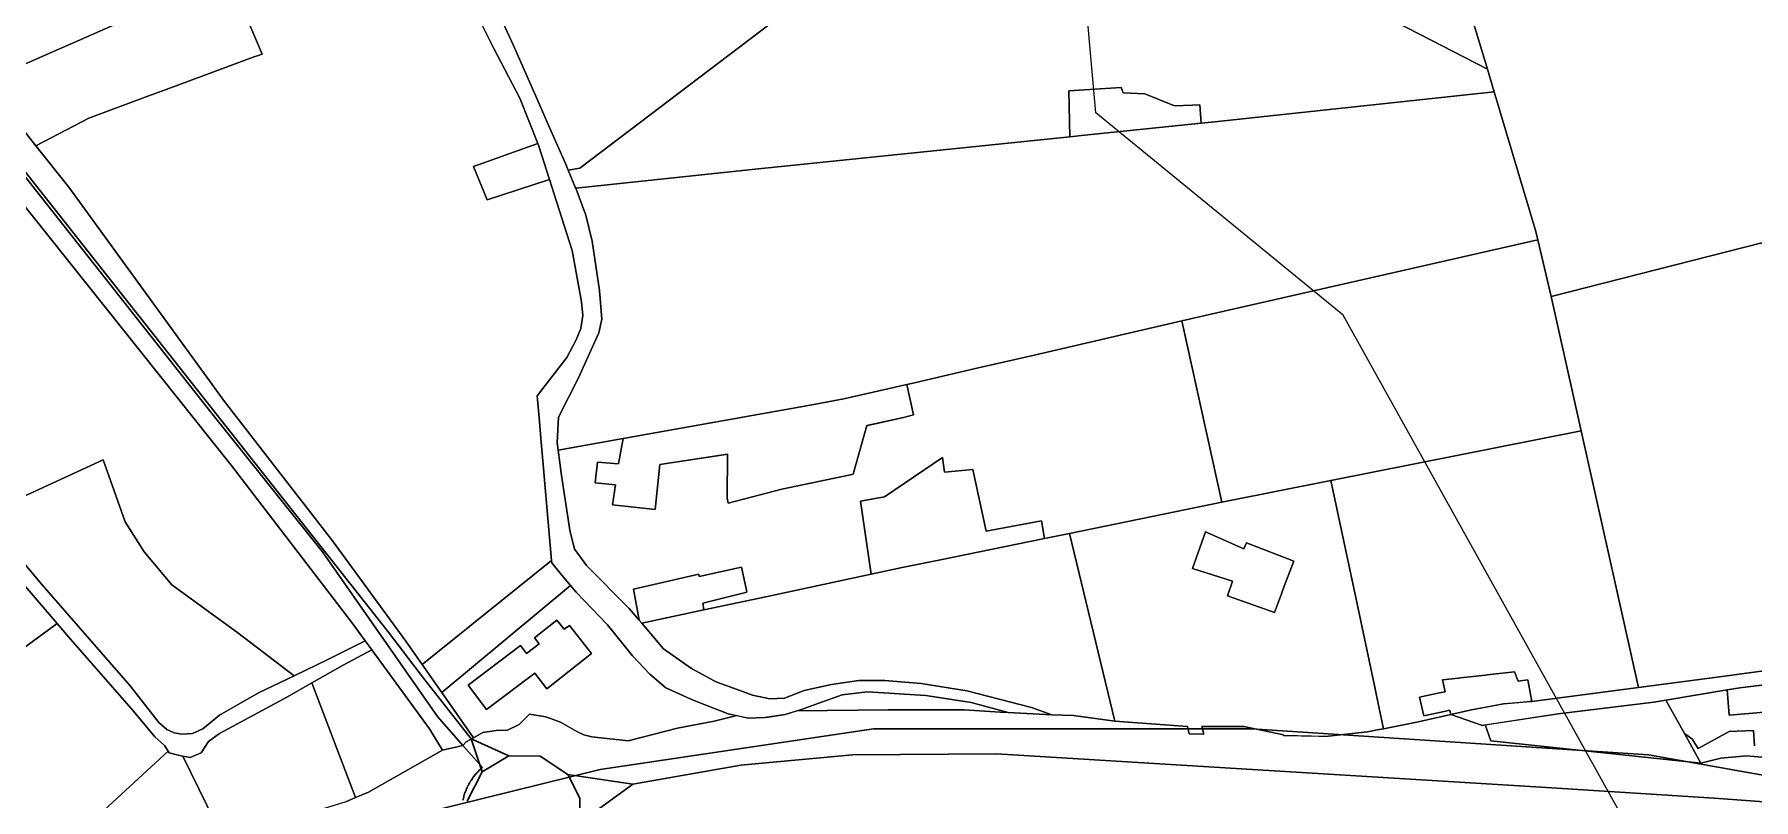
# Model space of a CAD drawing. Header units: metres. Extents: x 3 to 1027712, y 40 to 4430649.
# Drawn here: x 511066 to 511568, y 4410692 to 4410915 of the extents above; entities that cross this region are included whole.
import ezdxf

# ---------------------------------------------------------------- set-up
doc = ezdxf.new("R2010")
doc.units = ezdxf.units.M
doc.header["$MEASUREMENT"] = 0
doc.layers.add('A.ES.SDGC.CP.07003.cadastralparcel — CadastralParcel', color=1, linetype='Continuous')
doc.layers.add('Carreteras_5_km', color=2, linetype='Continuous', lineweight=30)
doc.layers.add('Tuberias_distribucion_agua_ABAQUA', color=5, linetype='Continuous', lineweight=30)
doc.layers.add('Zonas_Interes_Minero_5_km', color=7, linetype='Continuous', lineweight=9, true_color=0xc0fac1)

msp = doc.modelspace()

# ---------------------------------------------------------------- linework, layer by layer
at = {"layer": 'A.ES.SDGC.CP.07003.cadastralparcel — CadastralParcel', "color": 7, "linetype": 'Continuous', "flags": 128}
for points in [[(511021.09, 4411045.68), (511081.13, 4411092.75), (511114.88, 4411117.63), (511118.67, 4411116.22), (511124.45, 4411112.89), (511128.44, 4411109.34), (511133.33, 4411103.13), (511140.7, 4411088.82), (511144.7, 4411079.72), (511149.14, 4411067.74), (511153.48, 4411054.24), (511153.48, 4411054.24), (511155.35, 4411048.44), (511164.26, 4411017.46), (511174.7, 4410979.74), (511176.72, 4410972.62), (511177.78, 4410968.88), (511181.16, 4410956.98), (511181.9, 4410954.6), (511175.88, 4410953), (511130.69, 4410937.36), (511120.18, 4410931.89), (511051.62, 4410901.63)], [(511486.46, 4410918.47), (511490.37, 4410905.31), (511417.41, 4410942.97)], [(511193.59, 4410924.58), (511200.25, 4410911.27), (511207.8, 4410896.85), (511213.04, 4410883.6), (511194.33, 4410876.87), (511198.26, 4410867.07), (511216.47, 4410873.01), (511217.82, 4410868.77), (511223.15, 4410852.35), (511225.82, 4410837.26), (511226.26, 4410833.27), (511225.6, 4410829.49), (511224.26, 4410826.17), (511221.6, 4410821.06), (511212.91, 4410809.83), (511213.55, 4410802.39), (511213.99, 4410797.34), (511214.55, 4410790.88), (511217.06, 4410761.78), (511179.31, 4410731.37), (511174.54, 4410738.19), (511153.16, 4410767.44), (511121.58, 4410808.19), (511080.01, 4410865.49), (511076.11, 4410870.85), (511066.51, 4410882.92), (511081.98, 4410891), (511099.17, 4410897.35), (511104.51, 4410899.32), (511130, 4410908.74), (511132.57, 4410909.69), (511132.57, 4410909.69), (511122.62, 4410933.16)], [(511199.95, 4410925.26), (511206, 4410912.24), (511206.71, 4410910.6), (511213.55, 4410894.93), (511216.13, 4410889.08), (511221.14, 4410877.7), (511221.93, 4410875.82), (511223.14, 4410872.94), (511224.03, 4410870.82), (511224.14, 4410870.52), (511227.14, 4410862.61), (511228.91, 4410855.07), (511231.13, 4410840.64), (511231.8, 4410832.21), (511230.91, 4410828.22), (511224.92, 4410815.13), (511219.14, 4410803.64), (511218.69, 4410796.1), (511218.99, 4410793.97), (511220.02, 4410786.56), (511222.47, 4410770.58), (511223.8, 4410765.04), (511224.44, 4410764.16), (511227.25, 4410760.29), (511227.35, 4410760.16), (511239.79, 4410747.73), (511242.69, 4410744.31), (511243.46, 4410743.41), (511249.78, 4410735.97), (511257.99, 4410730.2), (511264.59, 4410726.6), (511265.32, 4410726.21), (511271.25, 4410724.07), (511275.75, 4410722.44), (511280.86, 4410721.33), (511285.08, 4410721.55), (511290.85, 4410723.77), (511298.84, 4410725.54), (511306.84, 4410726.65), (511314.39, 4410726.65), (511325.04, 4410725.77), (511338.33, 4410723.64), (511357.2, 4410718.76), (511363.14, 4410716.63), (511350.43, 4410717.32), (511350.43, 4410717.32), (511339.67, 4410720.27), (511326.35, 4410722.26), (511309.33, 4410723.41), (511302, 4410722.52), (511295.11, 4410720.08), (511289.78, 4410718.09), (511285.34, 4410716.76), (511279.35, 4410715.87), (511274.46, 4410715.65), (511268.69, 4410716.98), (511258.48, 4410720.97), (511250.48, 4410724.52), (511245.83, 4410728.51), (511240.72, 4410733.84), (511233.39, 4410742.94), (511224.29, 4410752.48), (511222.61, 4410754.48), (511219.64, 4410758.02), (511217.13, 4410761.02), (511217.06, 4410761.78), (511214.55, 4410790.88), (511213.99, 4410797.34), (511213.55, 4410802.39), (511212.91, 4410809.83), (511221.6, 4410821.06), (511224.26, 4410826.17), (511225.6, 4410829.49), (511226.26, 4410833.27), (511225.82, 4410837.26), (511223.15, 4410852.35), (511217.82, 4410868.77), (511216.47, 4410873.01), (511213.38, 4410882.74), (511213.04, 4410883.6), (511207.8, 4410896.85), (511200.25, 4410911.27), (511193.59, 4410924.58)], [(511055.35, 4410896.94), (511066.51, 4410882.92), (511076.11, 4410870.85), (511080.01, 4410865.49), (511121.58, 4410808.19), (511153.16, 4410767.44), (511174.54, 4410738.19), (511179.31, 4410731.37), (511182.07, 4410727.43), (511185.02, 4410723.21), (511194.29, 4410709.97), (511192.2, 4410708.79), (511191.22, 4410707.71), (511183.76, 4410716.12), (511178.12, 4410724.21), (511167.97, 4410738.76), (511150.16, 4410764.29), (511117.59, 4410805.05), (511039.84, 4410903.61)], [(511039.84, 4410903.61), (511117.59, 4410805.05), (511150.16, 4410764.29), (511167.97, 4410738.76), (511178.12, 4410724.21), (511183.76, 4410716.12), (511191.22, 4410707.71), (511185.25, 4410706.34), (511181.45, 4410712.55), (511164.63, 4410735.59), (511163.83, 4410736.69), (511162.68, 4410738.26), (511159.02, 4410743.28), (511123.5, 4410789.62), (511054.64, 4410875.95)], [(511054.64, 4410875.95), (511123.5, 4410789.62), (511159.02, 4410743.28), (511162.68, 4410738.26), (511151.81, 4410732.84), (511141.95, 4410728.09), (511125.47, 4410740.58), (511106.2, 4410754.62), (511098.17, 4410764.25), (511092.55, 4410773.08), (511086.12, 4410791.13), (511051.17, 4410775.12)], [(511051.17, 4410775.12), (511067.7, 4410755.43), (511094.03, 4410725.16), (511102.42, 4410714.45), (511104.75, 4410712.36), (511106.84, 4410711.42), (511109.17, 4410710.96), (511112.2, 4410711.19), (511115.23, 4410712.59), (511120.13, 4410716.55), (511131.54, 4410723.07), (511141.95, 4410728.09), (511151.81, 4410732.84), (511162.68, 4410738.26), (511163.83, 4410736.69), (511164.63, 4410735.59), (511156.26, 4410731.2), (511147.11, 4410725.97), (511139.95, 4410721.88), (511120.15, 4410711.17), (511116.89, 4410708.85), (511114.79, 4410705.59), (511111.53, 4410704.19), (511109.45, 4410704.61), (511108.03, 4410704.89), (511105.47, 4410705.59), (511105.14, 4410706.08), (511104.07, 4410707.68), (511101.27, 4410710.24), (511094.98, 4410717.69), (511076.06, 4410739.42), (511072.71, 4410743.3), (511054.39, 4410764.56)], [(511582.52, 4410726.74), (511564.09, 4410724.53), (511560.44, 4410723.91), (511542.48, 4410720.89), (511539, 4410720.31), (511511.02, 4410716.98), (511488.93, 4410713.56), (511479.73, 4410716.75), (511485.77, 4410718.09), (511495.09, 4410719.87), (511502.86, 4410720.53), (511503.31, 4410720.59), (511534.47, 4410724.66), (511558.98, 4410727.86), (511575.41, 4410730.08)], [(511572.5, 4410717.56), (511561, 4410716.55), (511560.44, 4410723.91), (511564.09, 4410724.53), (511582.52, 4410726.74)], [(511568.42, 4410707.55), (511568.06, 4410712.05), (511561.01, 4410711.74), (511551.94, 4410706.8), (511550.41, 4410709.29), (511550.33, 4410709.42), (511547.91, 4410711.17), (511547.91, 4410711.17), (511542.48, 4410720.89), (511560.44, 4410723.91), (511561, 4410716.55), (511572.5, 4410717.56)], [(511191.2, 4410691.71), (511191.27, 4410692.02), (511191.35, 4410692.32), (511191.43, 4410692.63), (511191.52, 4410692.93), (511191.61, 4410693.23), (511191.71, 4410693.53), (511191.81, 4410693.83), (511191.92, 4410694.13), (511192.04, 4410694.42), (511192.16, 4410694.71), (511192.28, 4410695), (511192.41, 4410695.29), (511192.54, 4410695.57), (511192.68, 4410695.86), (511192.83, 4410696.14), (511192.98, 4410696.41), (511193.13, 4410696.69), (511193.45, 4410697.23), (511193.62, 4410697.5), (511193.79, 4410697.76), (511193.97, 4410698.02), (511194.15, 4410698.28), (511194.34, 4410698.53), (511194.72, 4410699.03), (511194.92, 4410699.28), (511195.13, 4410699.52), (511195.34, 4410699.75), (511195.55, 4410699.99), (511195.76, 4410700.22), (511195.98, 4410700.44), (511196.21, 4410700.66), (511196.67, 4410701.1), (511196.9, 4410701.31), (511191.22, 4410707.71), (511192.2, 4410708.79), (511194.29, 4410709.97), (511197.07, 4410711.53), (511201.63, 4410712.13), (511204.01, 4410712.06), (511207.63, 4410713.8), (511210.68, 4410716.85), (511215.41, 4410716.06), (511219.75, 4410714.55), (511224.43, 4410711.77), (511225.1, 4410711.46), (511226.55, 4410710.8), (511228.85, 4410710.18), (511239.51, 4410709.07), (511253.88, 4410712.79), (511264.58, 4410714.78), (511271.18, 4410716.41), (511274.46, 4410715.65), (511279.35, 4410715.87), (511280.31, 4410716.01), (511285.34, 4410716.76), (511288.74, 4410717.78), (511315.43, 4410718.13), (511337.63, 4410718.11), (511348.19, 4410717.43), (511350.43, 4410717.32), (511363.14, 4410716.63), (511369.54, 4410716.41), (511381.56, 4410714.82), (511402.8, 4410713.28), (511403.29, 4410711.11), (511407.55, 4410711.03), (511407.03, 4410713.23), (511419.28, 4410713.2), (511430.79, 4410710.78), (511430.84, 4410710.57), (511441.2, 4410710.37), (511443.13, 4410710.33), (511455.35, 4410711.66), (511456.82, 4410711.95), (511458.21, 4410712.23), (511460.05, 4410712.6), (511469.78, 4410714.54), (511479.73, 4410716.75), (511488.93, 4410713.56), (511489.7, 4410713.68), (511491.42, 4410709.09), (511552.75, 4410702.53), (511558.57, 4410704.02), (511566.03, 4410704.63), (511574.95, 4410703.94)], [(511574.95, 4410703.94), (511566.03, 4410704.63), (511558.57, 4410704.02), (511552.75, 4410702.53), (511547.91, 4410711.17), (511547.91, 4410711.17), (511550.33, 4410709.42), (511550.41, 4410709.29), (511551.94, 4410706.8), (511561.01, 4410711.74), (511568.06, 4410712.05), (511568.42, 4410707.55)], [(511157.04, 4410691.28), (511159.87, 4410692.5), (511163.59, 4410694.1), (511185.25, 4410706.34), (511191.22, 4410707.71), (511196.9, 4410701.31), (511196.67, 4410701.1), (511196.21, 4410700.66), (511195.98, 4410700.44), (511195.76, 4410700.22), (511195.55, 4410699.99), (511195.34, 4410699.75), (511195.13, 4410699.52), (511194.92, 4410699.28), (511194.72, 4410699.03), (511194.34, 4410698.53), (511194.15, 4410698.28), (511193.97, 4410698.02), (511193.79, 4410697.76), (511193.62, 4410697.5), (511193.45, 4410697.23), (511193.13, 4410696.69), (511192.98, 4410696.41), (511192.83, 4410696.14), (511192.68, 4410695.86), (511192.54, 4410695.57), (511192.41, 4410695.29), (511192.28, 4410695), (511192.16, 4410694.71), (511192.04, 4410694.42), (511191.92, 4410694.13), (511191.81, 4410693.83), (511191.71, 4410693.53), (511191.61, 4410693.23), (511191.52, 4410692.93), (511191.43, 4410692.63), (511191.35, 4410692.32), (511191.27, 4410692.02), (511191.2, 4410691.71)]]:
    msp.add_lwpolyline(points, dxfattribs=at)
for points in [[(511206, 4410912.24), (511199.95, 4410925.26), (511207.64, 4410930.22), (511217.9, 4410936.83), (511222.79, 4410939.98), (511247.47, 4410956.82), (511264.99, 4410967.59), (511290.36, 4410984.6), (511301.42, 4410993.93), (511308.82, 4411000.75), (511310.01, 4411000.11), (511355.9, 4410975.46), (511225.37, 4410876.33), (511221.93, 4410875.82), (511221.14, 4410877.7), (511216.13, 4410889.08), (511213.55, 4410894.93), (511206.71, 4410910.6), (511206, 4410912.24)], [(511223.14, 4410872.94), (511221.93, 4410875.82), (511225.37, 4410876.33), (511355.9, 4410975.46), (511369.79, 4410968), (511405.25, 4410949.36), (511417.41, 4410942.97), (511490.37, 4410905.31), (511492.36, 4410898.63), (511409.83, 4410889.83), (511406.81, 4410889.52), (511406.36, 4410894.82), (511404.2, 4410894.73), (511399.02, 4410894.52), (511390.38, 4410898.06), (511383.99, 4410898.34), (511383.43, 4410899.9), (511368.12, 4410898.91), (511368.42, 4410885.55), (511276.52, 4410876.09), (511224.14, 4410870.52), (511224.03, 4410870.82), (511223.14, 4410872.94)], [(511490.37, 4410905.31), (511486.46, 4410918.47), (511572.05, 4410944.22), (511602.66, 4410862.71), (511570.47, 4410854.51), (511508.98, 4410838.83), (511505.06, 4410855.46), (511504.5, 4410857.81), (511492.36, 4410898.63), (511490.37, 4410905.31)], [(511132.57, 4410909.69), (511130, 4410908.74), (511104.51, 4410899.32), (511099.17, 4410897.35), (511081.98, 4410891), (511066.51, 4410882.92), (511055.35, 4410896.94), (511051.62, 4410901.63), (511120.18, 4410931.89), (511122.62, 4410933.16), (511132.57, 4410909.69)], [(511218.99, 4410793.97), (511218.69, 4410796.1), (511219.14, 4410803.64), (511224.92, 4410815.13), (511230.91, 4410828.22), (511231.8, 4410832.21), (511231.13, 4410840.64), (511228.91, 4410855.07), (511227.14, 4410862.61), (511224.14, 4410870.52), (511276.52, 4410876.09), (511368.42, 4410885.55), (511370.21, 4410885.74), (511371.83, 4410885.9), (511406.81, 4410889.52), (511409.83, 4410889.83), (511492.36, 4410898.63), (511504.5, 4410857.81), (511505.06, 4410855.46), (511416.87, 4410835.32), (511401.1, 4410831.72), (511357.61, 4410821.67), (511341.33, 4410817.9), (511323.1, 4410813.69), (511320.8, 4410813.16), (511317.39, 4410812.37), (511302.47, 4410808.92), (511292.66, 4410807.16), (511237.99, 4410797.37), (511218.99, 4410793.97)], [(511368.42, 4410885.55), (511368.12, 4410898.91), (511383.43, 4410899.9), (511383.99, 4410898.34), (511390.38, 4410898.06), (511399.02, 4410894.52), (511404.2, 4410894.73), (511406.36, 4410894.82), (511406.81, 4410889.52), (511371.83, 4410885.9), (511370.21, 4410885.74), (511368.42, 4410885.55)], [(511198.26, 4410867.07), (511194.33, 4410876.87), (511213.04, 4410883.6), (511213.38, 4410882.74), (511216.47, 4410873.01), (511198.26, 4410867.07)], [(511412.85, 4410778.75), (511401.1, 4410831.72), (511416.87, 4410835.32), (511505.06, 4410855.46), (511508.98, 4410838.83), (511517.74, 4410799.61), (511444.69, 4410785.08), (511414.26, 4410779.03), (511412.85, 4410778.75)], [(511517.74, 4410799.61), (511508.98, 4410838.83), (511570.47, 4410854.51), (511589.43, 4410803.62), (511599.19, 4410803.62), (511599.57, 4410802.47), (511614.68, 4410756.34), (511623.17, 4410730.41), (511620.49, 4410730.08), (511616.71, 4410730.3), (511611.38, 4410730.52), (511604.28, 4410731.18), (511596.28, 4410731.18), (511589.42, 4410731.03), (511586.51, 4410730.96), (511583.21, 4410730.7), (511577.2, 4410730.22), (511575.41, 4410730.08), (511558.98, 4410727.86), (511534.47, 4410724.66), (511517.74, 4410799.61)], [(511305.16, 4410786.97), (511309.12, 4410801.16), (511309.43, 4410801.22), (511319.87, 4410803.53), (511322.82, 4410804.31), (511320.8, 4410813.16), (511323.1, 4410813.69), (511341.33, 4410817.9), (511357.61, 4410821.67), (511401.1, 4410831.72), (511412.85, 4410778.75), (511368.32, 4410769.67), (511361.02, 4410768.18), (511360.2, 4410773.31), (511343.98, 4410770.32), (511340.13, 4410788.34), (511331.82, 4410787.53), (511331.3, 4410791.83), (511314.29, 4410780.3), (511307.31, 4410779.1), (511310.44, 4410757.77), (511279.62, 4410751.16), (511261.6, 4410747.29), (511261.3, 4410749.32), (511274.1, 4410752.49), (511274.01, 4410753.1), (511272.55, 4410759.8), (511260.19, 4410757.11), (511260.09, 4410757.77), (511241.05, 4410753.32), (511242.69, 4410744.31), (511239.79, 4410747.73), (511227.35, 4410760.16), (511227.25, 4410760.29), (511224.44, 4410764.16), (511223.8, 4410765.04), (511222.47, 4410770.58), (511220.02, 4410786.56), (511218.99, 4410793.97), (511237.99, 4410797.37), (511236.61, 4410789.97), (511230.54, 4410790.49), (511229.85, 4410784.41), (511235.75, 4410783.89), (511234.88, 4410777.99), (511247.37, 4410776.61), (511248.76, 4410789.79), (511265.44, 4410792.35), (511268.49, 4410792.82), (511268.34, 4410779.95), (511268.69, 4410778.44), (511284.36, 4410782.53), (511303.94, 4410786.67), (511305.16, 4410786.97)], [(511309.12, 4410801.16), (511305.16, 4410786.97), (511303.94, 4410786.67), (511284.36, 4410782.53), (511268.69, 4410778.44), (511268.34, 4410779.95), (511268.49, 4410792.82), (511248.76, 4410789.79), (511247.37, 4410776.61), (511234.88, 4410777.99), (511235.75, 4410783.89), (511229.85, 4410784.41), (511230.54, 4410790.49), (511236.61, 4410789.97), (511237.99, 4410797.37), (511292.66, 4410807.16), (511302.47, 4410808.92), (511317.39, 4410812.37), (511320.8, 4410813.16), (511322.82, 4410804.31), (511319.87, 4410803.53), (511309.12, 4410801.16)], [(511479.73, 4410716.75), (511469.78, 4410714.54), (511460.05, 4410712.6), (511459.57, 4410714.85), (511458.69, 4410719.02), (511457.58, 4410724.23), (511452.03, 4410750.43), (511444.69, 4410785.08), (511517.74, 4410799.61), (511534.47, 4410724.66), (511503.31, 4410720.59), (511502.17, 4410726.83), (511499.39, 4410726.46), (511498.29, 4410729.23), (511490.27, 4410728.32), (511489.84, 4410728.27), (511482.54, 4410727.44), (511482.02, 4410727.38), (511481.99, 4410727.38), (511481.93, 4410727.37), (511477.22, 4410726.83), (511478.08, 4410723.37), (511476.43, 4410723.03), (511470.51, 4410721.79), (511471.81, 4410716.34), (511477.78, 4410717.63), (511479.42, 4410717.98), (511479.73, 4410716.75)], [(511067.7, 4410755.43), (511051.17, 4410775.12), (511086.12, 4410791.13), (511092.55, 4410773.08), (511098.17, 4410764.25), (511106.2, 4410754.62), (511125.47, 4410740.58), (511141.95, 4410728.09), (511131.54, 4410723.07), (511120.13, 4410716.55), (511115.23, 4410712.59), (511112.2, 4410711.19), (511109.17, 4410710.96), (511106.84, 4410711.42), (511104.75, 4410712.36), (511102.42, 4410714.45), (511094.03, 4410725.16), (511067.7, 4410755.43)], [(511310.44, 4410757.77), (511307.31, 4410779.1), (511314.29, 4410780.3), (511331.3, 4410791.83), (511331.82, 4410787.53), (511340.13, 4410788.34), (511343.98, 4410770.32), (511360.2, 4410773.31), (511361.02, 4410768.18), (511330.15, 4410761.88), (511319.49, 4410759.71), (511310.44, 4410757.77)], [(510966.41, 4410721.11), (510965.7, 4410724.62), (510980.44, 4410737.25), (510986.09, 4410742.1), (510995.94, 4410750.54), (510999.94, 4410753.98), (511036.32, 4410785.17), (511054.39, 4410764.56), (511072.71, 4410743.3), (511052.93, 4410728.91), (511047.71, 4410725.11), (511027.14, 4410710.14), (511017.91, 4410703.42), (511013.51, 4410696.94), (511010.22, 4410699.9), (511001.62, 4410707.66), (510999.99, 4410709.14), (510989.97, 4410714.76), (510975.64, 4410719.3), (510966.41, 4410721.11)], [(511407.55, 4410711.03), (511403.29, 4410711.11), (511402.8, 4410713.28), (511381.56, 4410714.82), (511368.32, 4410769.67), (511412.85, 4410778.75), (511414.26, 4410779.03), (511444.69, 4410785.08), (511452.03, 4410750.43), (511457.58, 4410724.23), (511458.69, 4410719.02), (511459.57, 4410714.85), (511460.05, 4410712.6), (511458.21, 4410712.23), (511456.82, 4410711.95), (511455.35, 4410711.66), (511443.13, 4410710.33), (511430.84, 4410710.57), (511430.79, 4410710.78), (511419.28, 4410713.2), (511407.03, 4410713.23), (511407.55, 4410711.03)], [(511363.14, 4410716.63), (511357.2, 4410718.76), (511338.33, 4410723.64), (511325.04, 4410725.77), (511314.39, 4410726.65), (511306.84, 4410726.65), (511298.84, 4410725.54), (511290.85, 4410723.77), (511285.08, 4410721.55), (511280.86, 4410721.33), (511275.75, 4410722.44), (511271.25, 4410724.07), (511265.32, 4410726.21), (511264.59, 4410726.6), (511257.99, 4410730.2), (511249.78, 4410735.97), (511243.46, 4410743.41), (511261.6, 4410747.29), (511279.62, 4410751.16), (511310.44, 4410757.77), (511319.49, 4410759.71), (511330.15, 4410761.88), (511361.02, 4410768.18), (511368.32, 4410769.67), (511381.56, 4410714.82), (511369.54, 4410716.41), (511363.14, 4410716.63)], [(511414.46, 4410751.41), (511415.98, 4410755.7), (511404.22, 4410759.43), (511408.09, 4410770.08), (511419.3, 4410765.1), (511420, 4410766.9), (511433.84, 4410761.51), (511431.07, 4410754.24), (511430.21, 4410751.96), (511429.64, 4410750.46), (511428.16, 4410746.57), (511414.46, 4410751.41)], [(511431.07, 4410754.24), (511433.84, 4410761.51), (511420, 4410766.9), (511419.3, 4410765.1), (511408.09, 4410770.08), (511404.22, 4410759.43), (511415.98, 4410755.7), (511414.46, 4410751.41), (511428.16, 4410746.57), (511429.64, 4410750.46), (511430.21, 4410751.96), (511431.07, 4410754.24)], [(511182.07, 4410727.43), (511179.31, 4410731.37), (511217.06, 4410761.78), (511217.13, 4410761.02), (511219.64, 4410758.02), (511222.61, 4410754.48), (511185.02, 4410723.21), (511182.07, 4410727.43)], [(511260.19, 4410757.11), (511272.55, 4410759.8), (511274.01, 4410753.1), (511274.1, 4410752.49), (511261.3, 4410749.32), (511261.6, 4410747.29), (511243.46, 4410743.41), (511242.69, 4410744.31), (511241.05, 4410753.32), (511260.09, 4410757.77), (511260.19, 4410757.11)], [(511204.01, 4410712.06), (511201.63, 4410712.13), (511197.07, 4410711.53), (511194.29, 4410709.97), (511185.02, 4410723.21), (511222.61, 4410754.48), (511224.29, 4410752.48), (511233.39, 4410742.94), (511240.72, 4410733.84), (511245.83, 4410728.51), (511250.48, 4410724.52), (511258.48, 4410720.97), (511268.69, 4410716.98), (511271.18, 4410716.41), (511264.58, 4410714.78), (511253.88, 4410712.79), (511239.51, 4410709.07), (511228.85, 4410710.18), (511226.55, 4410710.8), (511224.43, 4410711.77), (511219.75, 4410714.55), (511215.41, 4410716.06), (511210.68, 4410716.85), (511207.63, 4410713.8), (511204.01, 4410712.06)], [(511209.79, 4410734.56), (511213.52, 4410737.36), (511212.1, 4410739.17), (511218.65, 4410744.32), (511220.77, 4410741.65), (511222.29, 4410742.7), (511228.75, 4410734.56), (511215.69, 4410724.2), (511212.22, 4410728.82), (511198.13, 4410718.18), (511192.78, 4410725.28), (511208, 4410736.92), (511209.79, 4410734.56)], [(511192.78, 4410725.28), (511198.13, 4410718.18), (511212.22, 4410728.82), (511215.69, 4410724.2), (511228.75, 4410734.56), (511222.29, 4410742.7), (511220.77, 4410741.65), (511218.65, 4410744.32), (511212.1, 4410739.17), (511213.52, 4410737.36), (511209.79, 4410734.56), (511208, 4410736.92), (511192.78, 4410725.28)], [(511023.87, 4410696.28), (511017.91, 4410703.42), (511027.14, 4410710.14), (511047.71, 4410725.11), (511052.93, 4410728.91), (511072.71, 4410743.3), (511076.06, 4410739.42), (511094.98, 4410717.69), (511101.27, 4410710.24), (511104.07, 4410707.68), (511105.14, 4410706.08), (511066.56, 4410670.48), (511054.62, 4410659.46), (511048.21, 4410667.13), (511032.6, 4410685.83), (511023.87, 4410696.28)], [(511159.87, 4410692.5), (511147.11, 4410725.97), (511156.26, 4410731.2), (511164.63, 4410735.59), (511181.45, 4410712.55), (511185.25, 4410706.34), (511163.59, 4410694.1), (511159.87, 4410692.5)], [(511479.73, 4410716.75), (511479.42, 4410717.98), (511477.78, 4410717.63), (511471.81, 4410716.34), (511470.51, 4410721.79), (511476.43, 4410723.03), (511478.08, 4410723.37), (511477.22, 4410726.83), (511481.93, 4410727.37), (511481.99, 4410727.38), (511482.02, 4410727.38), (511482.54, 4410727.44), (511489.84, 4410728.27), (511490.27, 4410728.32), (511498.29, 4410729.23), (511499.39, 4410726.46), (511502.17, 4410726.83), (511503.31, 4410720.59), (511502.86, 4410720.53), (511498.89, 4410720.19), (511495.09, 4410719.87), (511491.59, 4410719.2), (511485.77, 4410718.09), (511479.73, 4410716.75)], [(511121.11, 4410680.72), (511109.45, 4410704.61), (511111.53, 4410704.19), (511114.79, 4410705.59), (511116.89, 4410708.85), (511120.15, 4410711.17), (511139.95, 4410721.88), (511147.11, 4410725.97), (511159.87, 4410692.5), (511157.04, 4410691.28), (511134.71, 4410684.31), (511121.11, 4410680.72)], [(511288.74, 4410717.78), (511289.78, 4410718.09), (511295.11, 4410720.08), (511302, 4410722.52), (511309.33, 4410723.41), (511326.35, 4410722.26), (511339.67, 4410720.27), (511350.43, 4410717.32), (511348.19, 4410717.43), (511337.63, 4410718.11), (511315.43, 4410718.13), (511288.74, 4410717.78)], [(511552.75, 4410702.53), (511491.42, 4410709.09), (511489.7, 4410713.68), (511511.02, 4410716.98), (511539, 4410720.31), (511542.48, 4410720.89), (511547.91, 4410711.17), (511552.75, 4410702.53)], [(511057.05, 4410656.31), (511054.62, 4410659.46), (511066.56, 4410670.48), (511105.14, 4410706.08), (511105.47, 4410705.59), (511108.03, 4410704.89), (511109.45, 4410704.61), (511121.11, 4410680.72), (511108.08, 4410677.23), (511084.92, 4410672.6), (511067.97, 4410667.01), (511057.05, 4410656.31)]]:
    msp.add_lwpolyline(points, close=True, dxfattribs=at)
at = {"layer": 'Carreteras_5_km'}
for p, q in [((511037.1, 4410908.54, 2.51), (511169.34, 4410740.9, 1.29)), ((511037.1, 4410908.54, 2.51), (511169.34, 4410740.9, 1.29)), ((511169.34, 4410740.9, 1.29), (511179.7, 4410727.36, 1.28)), ((511169.34, 4410740.9, 1.29), (511179.7, 4410727.36, 1.28)), ((511179.7, 4410727.36, 1.28), (511193.62, 4410709.59, 1.38)), ((511179.7, 4410727.36, 1.28), (511193.62, 4410709.59, 1.38)), ((511193.62, 4410709.59, 1.38), (511196.81, 4410699.98, 1.43)), ((511204.66, 4410704.67, 1.49), (511193.62, 4410709.59, 1.38)), ((511204.66, 4410704.67, 1.49), (511196.81, 4410699.98, 1.43)), ((511347.04, 4410705.24, 4.95), (511507.68, 4410695.38, 9.51)), ((511196.81, 4410699.98, 1.43), (511192.49, 4410691.41, 1.55)), ((511240.85, 4410696.4, 1.79), (511221.88, 4410699.22, 1.62)), ((511225.45, 4410685.16, 1.67), (511240.85, 4410696.4, 1.79)), ((511507.68, 4410695.38, 9.51), (511556.56, 4410692.34, 10.77)), ((511556.56, 4410692.34, 10.77), (511662.85, 4410684.45, 13.66))]:
    msp.add_line(p, q, dxfattribs=at)
for points in [[(511221.88, 4410699.22, 1.62), (511213.75, 4410704.56, 1.58), (511204.66, 4410704.67, 1.49)], [(511240.85, 4410696.4, 1.79), (511272.32, 4410701.94, 2.39), (511305, 4410704.94, 3.38), (511347.04, 4410705.24, 4.95)], [(511225.45, 4410685.16, 1.67), (511225.32, 4410692.35, 1.67), (511221.88, 4410699.22, 1.62)]]:
    msp.add_polyline3d(points, dxfattribs=at)
at = {"layer": 'Tuberias_distribucion_agua_ABAQUA'}
msp.add_lwpolyline([(512141.27, 4410135.32), (512132.6, 4410131.3), (512105.5, 4410185.07), (512064.44, 4410285.4), (512001.79, 4410417.48), (511918.81, 4410534.95), (511831.18, 4410604.59), (511741.22, 4410655.81), (511636.66, 4410687.35), (511537.39, 4410704.92), (511421.61, 4410712.54), (511311.12, 4410712.54), (511231.32, 4410700.69), (511171.42, 4410685.87), (511059.66, 4410651.16)], dxfattribs=at)
at = {"layer": 'Zonas_Interes_Minero_5_km'}
msp.add_lwpolyline([(511608.33, 4409829.77), (511757.58, 4409970.14), (511708.01, 4410055.06), (511706.13, 4410055.57), (511705.81, 4410055.65), (511704.3, 4410056.06), (511704.68, 4410063.27), (511637, 4410482.72), (511578.3, 4410599.55), (511448.27, 4410833.42), (511376, 4410892.53), (511361.07, 4411061.56)], dxfattribs=at)

doc.saveas('drawing.dxf')
